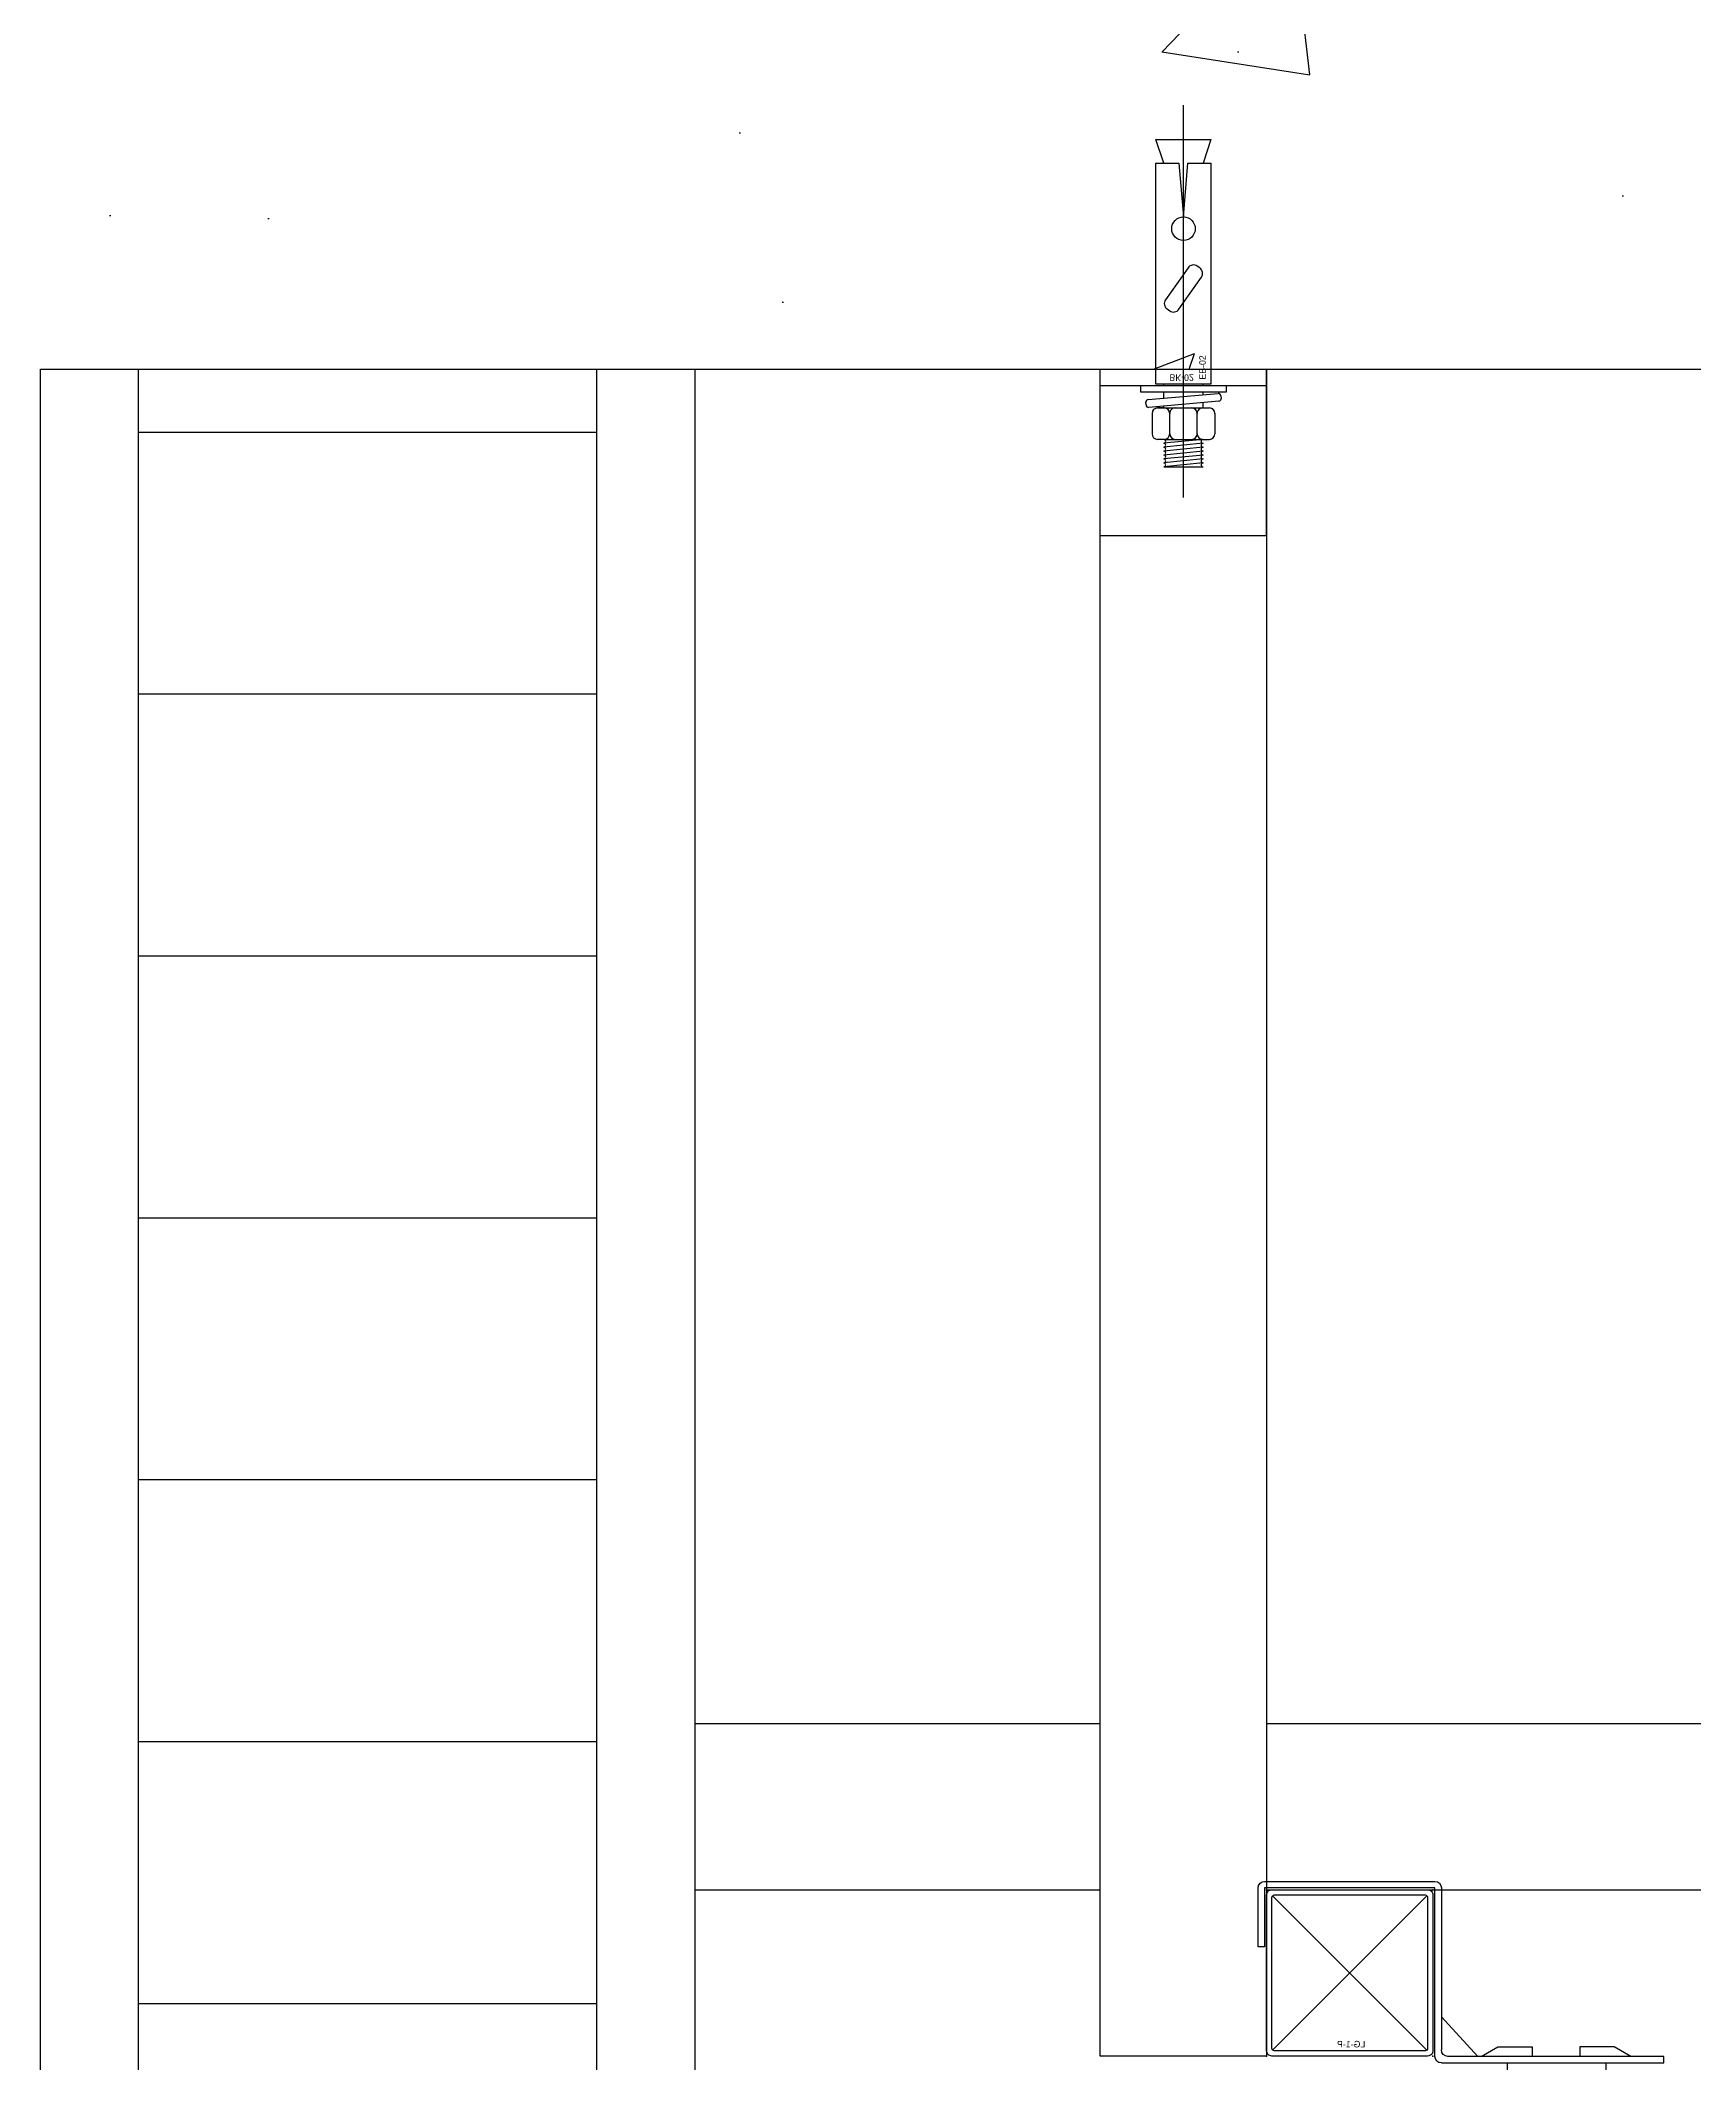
# Model space of a CAD drawing. Header units: millimetres. Extents: x 28487 to 58856, y 2691 to 22893.
# Drawn here: x 37585.9 to 37838.6, y 5320 to 5629 of the extents above; entities that cross this region are included whole.
import ezdxf

# ---------------------------------------------------------------- set-up
doc = ezdxf.new("R2010")
doc.units = ezdxf.units.MM
doc.linetypes.add('CENTER', pattern=[2, 1.25, -0.25, 0.25, -0.25])
for name, color, linetype in [('0-LOCK', 251, 'Continuous'), ('000 - L I N E 0.1', 1, 'Continuous'), ('CEILING', 1, 'Continuous'), ('LINE', 7, 'Continuous')]:
    doc.layers.add(name, color=color, linetype=linetype)
doc.layers.add('000 - H I D D E N', color=7, linetype='Continuous', plot=False)
doc.styles.add('Cetury Gothic', font='GOTHIC.TTF')

# ---------------------------------------------------------------- blocks, each defined once
blk = doc.blocks.new('A$C122B3C7B')
at = {"layer": '000 - L I N E 0.1', "color": 9}
for p, q in [((0.0247, -0.01754), (0.04827, -0.04111)), ((0.0247, -0.04111), (0.04827, -0.01754))]:
    blk.add_line(p, q, dxfattribs=at)
at = {"layer": '000 - L I N E 0.1', "color": 30}
for points in [[(0.02459, -0.04203), (0.04839, -0.04203, 0.414214), (0.04919, -0.04123), (0.04919, -0.01743, 0.414214), (0.04839, -0.01663), (0.02459, -0.01663, 0.414214), (0.02379, -0.01743), (0.02379, -0.04123, 0.414214)], [(0.02499, -0.04123), (0.04799, -0.04123, 0.414214), (0.04839, -0.04083), (0.04839, -0.01783, 0.414214), (0.04799, -0.01743), (0.02499, -0.01743, 0.414214), (0.02459, -0.01783), (0.02459, -0.04083, 0.414214)]]:
    blk.add_lwpolyline(points, format="xyb", close=True, dxfattribs=at)
at = {"layer": '000 - L I N E 0.1', "color": 2}
for p in [(0.02379, -0.01663), (0.04919, -0.01663), (0.02379, -0.04203), (0.04919, -0.04203)]:
    blk.add_point(p, dxfattribs=at)
at = {"layer": '000 - H I D D E N', "color": 2, "insert": (0.03628, -0.03971), "char_height": 0.001, "width": 0.0596844, "attachment_point": 2, "style": 'Cetury Gothic'}
blk.add_mtext('{\\C150;LG-1-P}', dxfattribs=at)
blk = doc.blocks.new('A$C484328F6')
at = {"color": 9}
for p, q in [((0.061, 0.06868), (0.035, 0.06868)), ((0.034, 0.06768), (0.034, 0.04294)), ((0.062, 0.05868), (0.062, 0.06768)), ((0.02845, 0.04194), (0.034, 0.04801)), ((0.00508, 0.04194), (0.00762, 0.04339)), ((0.00762, 0.04339), (0.01287, 0.04339)), ((0.01287, 0.04339), (0.01287, 0.04194)), ((0.02538, 0.04339), (0.02013, 0.04339)), ((0.02013, 0.04339), (0.02013, 0.04194)), ((0.02792, 0.04194), (0.02538, 0.04339)), ((0, 0.04194), (0.033, 0.04194)), ((0, 0.04094), (0, 0.04194)), ((0.034, 0.04094), (0, 0.04094))]:
    blk.add_line(p, q, dxfattribs=at)
for points in [[(0.035, 0.04194), (0.035, 0.06768), (0.061, 0.06768), (0.061, 0.05868), (0.062, 0.05868)], [(0.00889, 0.04094), (0.00889, -0.00135), (0.02389, -0.00135), (0.02389, 0.04094)]]:
    blk.add_lwpolyline(points, dxfattribs=at)
for centre, start, end in [((0.035, 0.06768), 90, 180), ((0.061, 0.06768), 0, 90), ((0.034, 0.04194), 270, 0)]:
    blk.add_arc(centre, 0.001, start, end, dxfattribs=at)
at = {"color": 7}
blk.add_arc((0.033, 0.04294), 0.001, 270, 0, dxfattribs=at)
at = {"layer": '000 - L I N E 0.1', "color": 2}
blk.add_blockref('A$C122B3C7B', (0.01151, 0.08403), dxfattribs=at)
blk = doc.blocks.new('A$C199B5E93')
at = {"layer": '000 - L I N E 0.1', "color": 7}
for p, q in [((-0.05785, -0.01183), (-0.05535, -0.01183)), ((-0.05785, -0.03473), (-0.03245, -0.03473)), ((-0.03245, -0.03723), (-0.03245, -0.03473))]:
    blk.add_line(p, q, dxfattribs=at)
for points in [[(-0.05785, -0.01183), (-0.05785, -0.03723), (-0.03245, -0.03723)], [(-0.05785, -0.01183), (-0.03245, -0.01183), (-0.03245, -0.03723)]]:
    blk.add_lwpolyline(points, dxfattribs=at)
at = {"layer": '000 - H I D D E N', "color": 2, "insert": (-0.04543, -0.03544), "char_height": 0.001, "width": 0.0596844, "attachment_point": 2, "style": 'Cetury Gothic'}
blk.add_mtext('{\\C150;BK-02}', dxfattribs=at)
blk = doc.blocks.new('A$C19730986')
at = {"layer": '000 - L I N E 0.1', "color": 9}
for p, q in [((-0.02996, -0.03366), (-0.03308, -0.03366)), ((-0.0281, -0.04385), (-0.02904, -0.03317)), ((-0.02867, -0.03274), (-0.02827, -0.0327)), ((-0.02784, -0.03307), (-0.02691, -0.04375)), ((-0.02672, -0.03196), (-0.02572, -0.03196)), ((-0.02672, -0.04496), (-0.02672, -0.03196)), ((-0.02572, -0.03196), (-0.02572, -0.04496)), ((-0.03812, -0.03546), (-0.03812, -0.04146)), ((-0.03752, -0.04146), (-0.03812, -0.03546)), ((-0.03692, -0.04146), (-0.03752, -0.03546)), ((-0.03632, -0.04146), (-0.03692, -0.03546)), ((-0.03572, -0.04146), (-0.03632, -0.03546)), ((-0.03512, -0.04146), (-0.03572, -0.03546)), ((-0.03452, -0.04146), (-0.03512, -0.03546)), ((-0.03392, -0.04146), (-0.03452, -0.03546)), ((-0.03392, -0.03552), (-0.03392, -0.0345)), ((-0.03392, -0.03552), (-0.03392, -0.0372)), ((-0.03308, -0.03636), (-0.02996, -0.03636)), ((-0.02912, -0.0345), (-0.02912, -0.04242)), ((-0.02912, -0.03552), (-0.02912, -0.0345)), ((-0.02912, -0.03546), (-0.02884, -0.03546)), ((-0.02912, -0.03552), (-0.02912, -0.0372)), ((-0.02763, -0.03546), (-0.02672, -0.03546)), ((-0.02572, -0.03546), (-0.02548, -0.03546)), ((-0.02548, -0.04266), (-0.02548, -0.03426)), ((-0.02548, -0.03426), (0.00828, -0.03426)), ((-0.01401, -0.03596), (-0.0143, -0.03637)), ((-0.00771, -0.03916), (-0.01262, -0.03571)), ((0.00828, -0.03546), (0.01188, -0.03426)), ((0.00828, -0.03426), (0.00828, -0.03777)), ((0.01188, -0.03426), (0.01188, -0.04266)), ((-0.03392, -0.0372), (-0.03392, -0.03972)), ((-0.03392, -0.03972), (-0.03392, -0.0414)), ((-0.02912, -0.0372), (-0.02912, -0.03972)), ((-0.02912, -0.03972), (-0.02912, -0.0414)), ((-0.01406, -0.03776), (-0.00914, -0.0412)), ((0.00828, -0.03777), (0.00005, -0.03846)), ((0.00005, -0.03846), (0.00828, -0.03915)), ((0.00828, -0.03915), (0.00828, -0.04266)), ((-0.03392, -0.0414), (-0.03392, -0.04242)), ((-0.03308, -0.04056), (-0.02996, -0.04056)), ((-0.02912, -0.0414), (-0.02912, -0.04242)), ((-0.02912, -0.04146), (-0.02831, -0.04146)), ((-0.02711, -0.04146), (-0.02672, -0.04146)), ((-0.02572, -0.04146), (-0.02548, -0.04146)), ((0.00828, -0.04266), (-0.02548, -0.04266)), ((-0.00775, -0.04096), (-0.00746, -0.04055)), ((0.01188, -0.04266), (0.00828, -0.04146)), ((-0.02996, -0.04326), (-0.03308, -0.04326)), ((-0.02727, -0.04418), (-0.02767, -0.04422)), ((-0.02572, -0.04496), (-0.02672, -0.04496))]:
    blk.add_line(p, q, dxfattribs=at)
at = {"layer": '000 - L I N E 0.1', "color": 9, "linetype": 'CENTER'}
blk.add_line((-0.04281, -0.03846), (0.01714, -0.03846), dxfattribs=at)
at = {"layer": '000 - L I N E 0.1', "color": 9}
blk.add_circle((-0.00175, -0.03846), 0.0018, dxfattribs=at)
for centre, radius, start, end in [((-0.03308, -0.0345), 0.00084, 90, 180), ((-0.02996, -0.0345), 0.00084, 0, 90), ((-0.02864, -0.03314), 0.0004, 95, 185), ((-0.02824, -0.0331), 0.0004, 5, 95), ((-0.03782, -0.03546), 0.0003, 180, 0), ((-0.03722, -0.03546), 0.0003, 180, 0), ((-0.03662, -0.03546), 0.0003, 180, 0), ((-0.03602, -0.03546), 0.0003, 180, 0), ((-0.03542, -0.03546), 0.0003, 180, 0), ((-0.03482, -0.03546), 0.0003, 180, 0), ((-0.03422, -0.03546), 0.0003, 180, 0), ((-0.03308, -0.03552), 0.00084, 180, 270), ((-0.03308, -0.0372), 0.00084, 90, 180), ((-0.02996, -0.03552), 0.00084, 270, 0), ((-0.02996, -0.0372), 0.00084, 360, 90), ((-0.01348, -0.03694), 0.001, 145, 235), ((-0.01319, -0.03653), 0.001, 55, 145), ((-0.03308, -0.03972), 0.00084, 180, 270), ((-0.02996, -0.03972), 0.00084, 270, 0), ((-0.00828, -0.03998), 0.001, 325, 55), ((-0.03782, -0.04146), 0.0003, 0, 180), ((-0.03722, -0.04146), 0.0003, 0, 180), ((-0.03662, -0.04146), 0.0003, 0, 180), ((-0.03602, -0.04146), 0.0003, 0, 180), ((-0.03542, -0.04146), 0.0003, 0, 180), ((-0.03482, -0.04146), 0.0003, 0, 180), ((-0.03422, -0.04146), 0.0003, 0, 180), ((-0.03308, -0.0414), 0.00084, 90, 180), ((-0.03308, -0.04242), 0.00084, 180, 270), ((-0.02996, -0.0414), 0.00084, 360, 90), ((-0.02996, -0.04242), 0.00084, 270, 360), ((-0.00857, -0.04039), 0.001, 235, 325), ((-0.0277, -0.04382), 0.0004, 185, 275), ((-0.0273, -0.04378), 0.0004, 275, 5)]:
    blk.add_arc(centre, radius, start, end, dxfattribs=at)
at = {"layer": '000 - H I D D E N', "color": 2, "insert": (-0.02294, -0.04087), "char_height": 0.001, "width": 0.0596844, "attachment_point": 2, "style": 'Cetury Gothic'}
blk.add_mtext('{\\C150;EB-02}', dxfattribs=at)

msp = doc.modelspace()

# ---------------------------------------------------------------- hatches: boundary and pattern name
at = {"layer": '0-LOCK'}
h = msp.add_hatch(dxfattribs=at)
h.set_pattern_fill('AR-CONC', color=250)
h.set_pattern_definition([(50, (4067.6, 9e-13), (182.1847, -15.9391), [19.05, -209.55]), (355, (4067.6, 9e-13), (-35.2434, 191.0568), [15.24, -167.6406]), (100.45144, (4082.79, -1.33), (146.94125, 175.11775), [16.19, -178.0902]), (46.1842, (4067.6, 50.8), (271.079, -42.0423), [28.575, -314.325]), (96.63556, (4090.2, 47.3), (237.4041, 247.4261), [24.285, -267.1356]), (351.18415, (4067.6, 50.8), (237.4041, 247.4261), [22.86, -251.4597]), (21, (4093, 38.1), (151.6144, -102.2652), [19.05, -209.55]), (326, (4093, 38.1), (61.802, 184.188), [15.24, -167.64]), (71.45144, (4105.64, 29.58), (213.4164, 81.9228), [16.19, -178.0899]), (37.5, (4067.605, 9e-13), (3.0886, 84.55504), [0, -165.608, 0, -170.18, 0, -168.275]), (7.5, (4067.605, 9e-13), (66.81966, 100.18057), [0, -97.028, 0, -161.798, 0, -64.135]), (327.5, (4010.963, 9e-13), (135.5906, -5.72874), [0, -63.5, 0, -198.12, 0, -262.89]), (317.5, (3985.56, 9e-13), (148.1292, 25.4265), [0, -82.55, 0, -131.572, 0, -186.69])])
h.paths.add_polyline_path([(37585.95, 5778.82), (39485.95, 5778.82), (39485.95, 5578.82), (37585.95, 5578.82)])

# ---------------------------------------------------------------- linework, layer by layer
at = {"color": 251}
for p, q in [((37600.95, 5569.23), (37670.95, 5569.23)), ((37600.95, 5529.23), (37670.95, 5529.23)), ((37600.95, 5489.23), (37670.95, 5489.23)), ((37600.95, 5449.23), (37670.95, 5449.23)), ((37600.95, 5409.23), (37670.95, 5409.23)), ((37600.95, 5369.23), (37670.95, 5369.23)), ((37600.95, 5329.23), (37670.95, 5329.23))]:
    msp.add_line(p, q, dxfattribs=at)
at = {"layer": '0-LOCK', "color": 5}
msp.add_line((37585.95, 5578.82), (39485.95, 5578.82), dxfattribs=at)
at = {"layer": 'CEILING', "color": 251}
for p, q in [((37685.95, 5371.98), (37747.85, 5371.98)), ((37773.25, 5371.98), (38547.85, 5371.98)), ((37685.95, 5346.58), (37747.85, 5346.58)), ((37773.25, 5346.58), (38547.85, 5346.58))]:
    msp.add_line(p, q, dxfattribs=at)
msp.add_lwpolyline([(37747.85, 5321.18), (37747.85, 5578.82), (37773.25, 5578.82), (37773.25, 5321.18)], close=True, dxfattribs=at)
at = {"layer": 'LINE', "color": 2}
for p, q in [((37585.95, 5169.23), (37585.95, 5578.82)), ((37685.95, 5171.58), (37685.95, 5578.82))]:
    msp.add_line(p, q, dxfattribs=at)
at = {"layer": 'LINE', "color": 1}
for p, q in [((37600.95, 5169.23), (37600.95, 5578.82)), ((37670.95, 5169.23), (37670.95, 5578.82))]:
    msp.add_line(p, q, dxfattribs=at)

# ---------------------------------------------------------------- block references
at = {"layer": '000 - L I N E 0.1', "color": 2, "xscale": 1000, "yscale": 1000, "zscale": 1000, "rotation": 90}
msp.add_blockref('A$C19730986', (37722.09, 5602.03), dxfattribs=at)
at = {"layer": '000 - L I N E 0.1', "color": 0, "xscale": -1000, "yscale": 1000, "zscale": 1000, "rotation": 180}
msp.add_blockref('A$C199B5E93', (37805.7, 5541.59), dxfattribs=at)
at = {"layer": '000 - L I N E 0.1', "color": 2, "xscale": -1000, "yscale": 1000, "zscale": 1000}
msp.add_blockref('A$C484328F6', (37833.95, 5279.18), dxfattribs=at)

doc.saveas('drawing.dxf')
